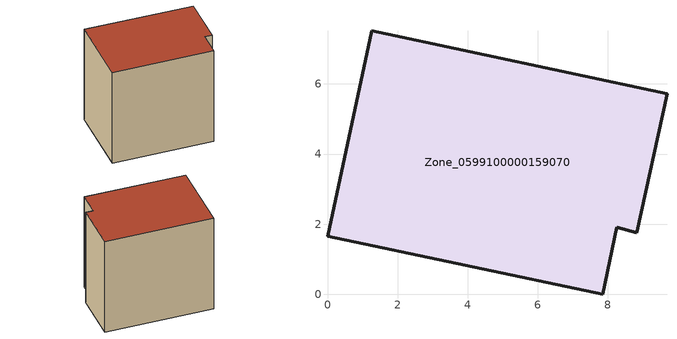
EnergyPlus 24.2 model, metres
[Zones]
Zone_0599100000159070
 floor ground (C_G): 0,1.65 1.26,7.52 9.69,5.72 8.83,1.76 8.26,1.91 7.85,0 z0
 wall outside (C_F): 1.26,7.52 0,1.65 7.85,0 8.26,1.91 8.83,1.76 9.69,5.72 1.26,7.52 z0:8.16
 roof outside (C_R): 9.69,5.72 1.26,7.52 0,1.65 7.85,0 8.26,1.91 8.83,1.76 z8.16
[BUILDING]
Pand.0599100000159070: North Axis=0; Terrain=City; Loads Convergence Tolerance Value=0.04; Temperature Convergence Tolerance Value=0.4; Solar Distribution=FullExterior; Maximum Number of Warmup Days=25; Minimum Number of Warmup Days=1
[Site:Location]
Rotterdam.The.Hague.AP_ZH_NLD Design_Conditions: Latitude=51.96; Longitude=4.45; Time Zone=1; Elevation=-4.5
[SITE:GROUNDTEMPERATURE:BUILDINGSURFACE]
18, 18, 18, 18, 18, 18, 18, 18, 18, 18, 18, 18
[MATERIAL] Thermal Absorptance=0.9; Solar Absorptance=0.7; Visible Absorptance=0.7
Name | Roughness | Thickness | Conductivity | Density | Specific Heat
G.TI.1975-1991 | MediumSmooth | 0.15 | 0.288461 | 540 | 1210
F.TI.1975-1991 | Rough | 0.3 | 0.230769 | 1920 | 840
R.TI.1975-1991 | MediumRough | 0.2 | 0.153846 | 1500 | 1000
[CONSTRUCTION]
C_G: G.TI.1975-1991
C_F: F.TI.1975-1991
C_R: R.TI.1975-1991
[ZONE]
Zone_0599100000159070: Type=1; Multiplier=1; Ceiling Height=Autocalculate; Volume=Autocalculate; Floor Area=autocalculate; Part of Total Floor Area=Yes
[ZONEINFILTRATION:DESIGNFLOWRATE]
Infil_Zone_0599100000159070: Zone or ZoneList or Space or SpaceList=Zone_0599100000159070; Schedule=AlwaysOn; Design Flow Rate Calculation Method=Flow/Area; Flow Rate per Floor Area=0.003; Constant Term Coefficient=1; Temperature Term Coefficient=0; Velocity Term Coefficient=0; Velocity Squared Term Coefficient=0
[HVACTEMPLATE:ZONE:IDEALLOADSAIRSYSTEM]
Zone_0599100000159070: Maximum Heating Supply Air Temperature=50; Minimum Cooling Supply Air Temperature=13; Maximum Heating Supply Air Humidity Ratio=0.0156; Minimum Cooling Supply Air Humidity Ratio=0.0077; Heating Limit=NoLimit; Cooling Limit=NoLimit; Dehumidification Control Type=ConstantSensibleHeatRatio; Cooling Sensible Heat Ratio=0.7; Dehumidification Setpoint=60; Humidification Control Type=None; Humidification Setpoint=30; Outdoor Air Method=None; Outdoor Air Flow Rate per Person=0.00944; Outdoor Air Flow Rate per Zone Floor Area=0; Outdoor Air Flow Rate per Zone=0; Demand Controlled Ventilation Type=None; Outdoor Air Economizer Type=NoEconomizer; Heat Recovery Type=None; Sensible Heat Recovery Effectiveness=0.7; Latent Heat Recovery Effectiveness=0.65
[ZONECONTROL:THERMOSTAT]
ThermostatControl_Zone_0599100000159070: Zone or ZoneList=Zone_0599100000159070; Control Type Schedule=DualSetpointControlType; Control 1=Thermostat_Zone_0599100000159070; Temperature Difference Between Cutout And Setpoint=0
[THERMOSTATSETPOINT:DUALSETPOINT]
Thermostat_Zone_0599100000159070: Heating Setpoint Temperature Schedule=HeatingSetpoint_Zone_0599100000159070; Cooling Setpoint Temperature Schedule=CoolingSetpoint_Zone_0599100000159070
[SCHEDULE:COMPACT]
HeatingSetpoint_Zone_0599100000159070: Through: 12/31, For: AllDays, Until: 24:00, 21
CoolingSetpoint_Zone_0599100000159070: Through: 12/31, For: AllDays, Until: 24:00, 24
DualSetpointControlType: Through: 12/31, For: AllDays, Until: 24:00, 4
AlwaysOn: Through: 12/31, For: AllDays, Until: 24:00, 1
